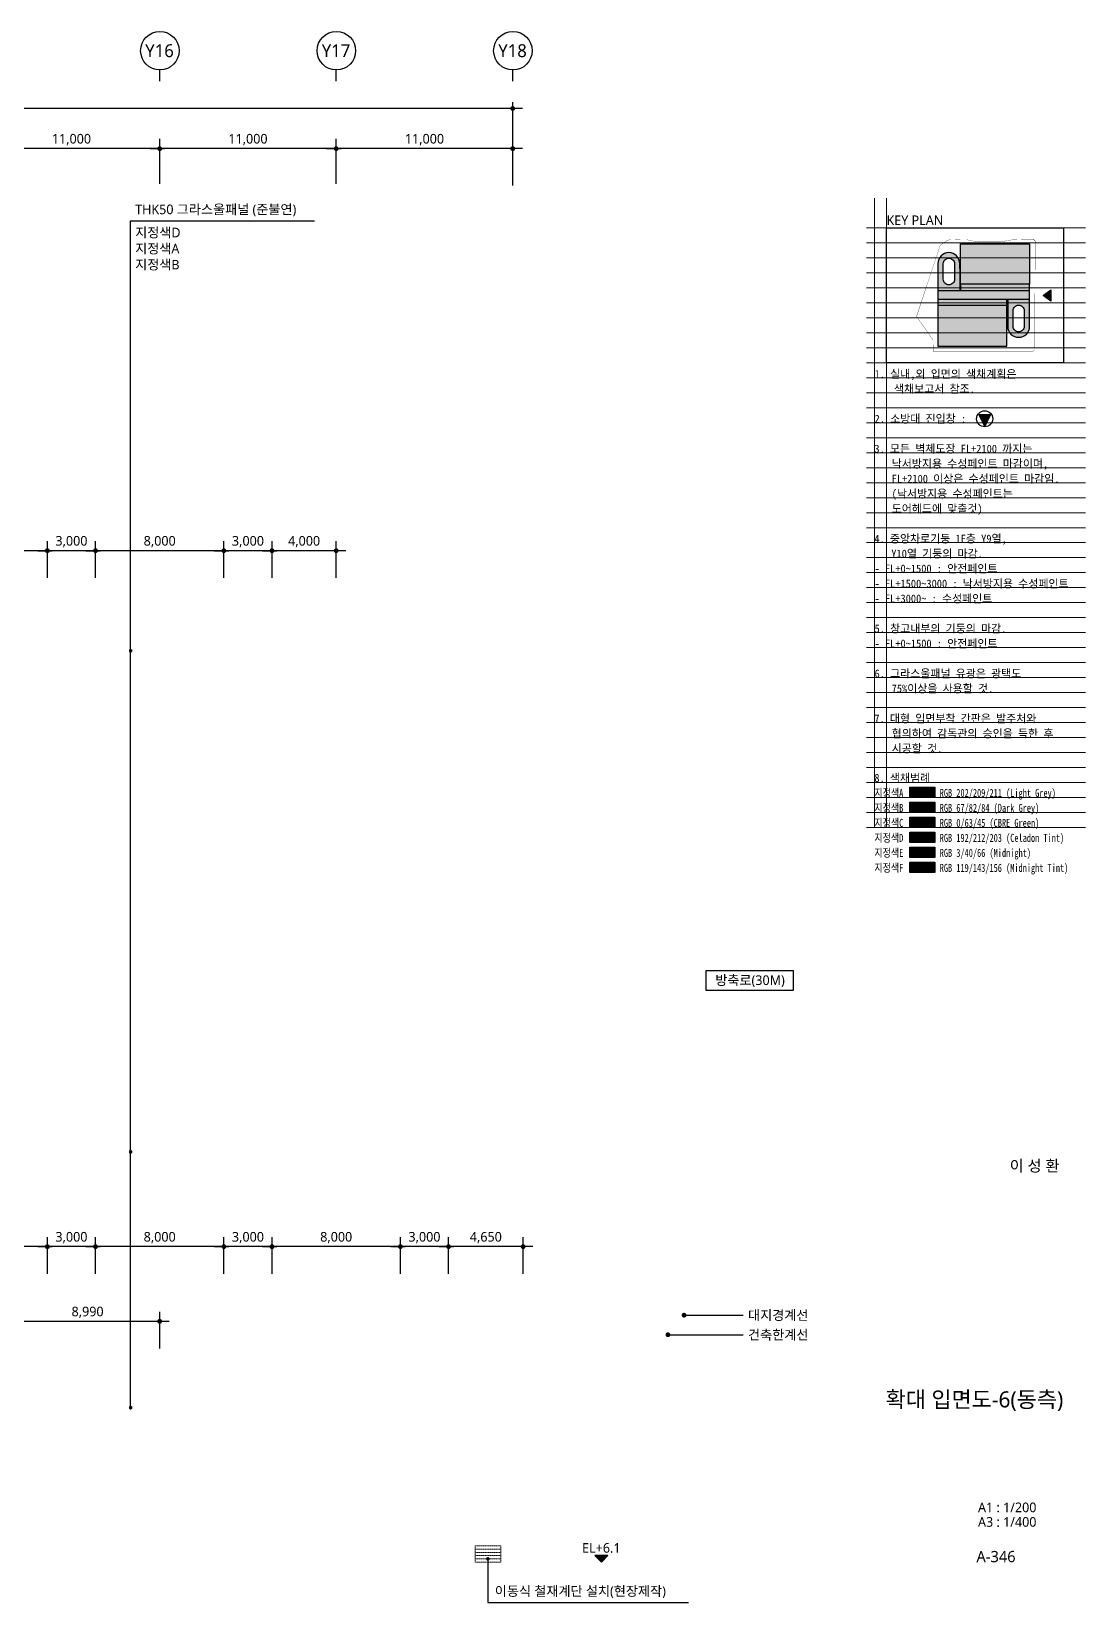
# Model space of a CAD drawing. Header units: millimetres. Extents: x 4937160 to 6265723, y 243853 to 348825.
# Drawn here: x 5864028 to 5929723, y 250969 to 348825 of the extents above; entities that cross this region are included whole.
import ezdxf
from ezdxf.enums import TextEntityAlignment as Align

# ---------------------------------------------------------------- set-up
doc = ezdxf.new("R2010")
doc.units = ezdxf.units.MM
for name, pattern in [('DASHDOTX2', [2, 1, -0.5, 0, -0.5]), ('DASHEDX2', [1.5, 1, -0.5]), ('PHANTOM', [63.5, 31.75, -6.35, 6.35, -6.35, 6.35, -6.35])]:
    doc.linetypes.add(name, pattern=pattern)
doc.layers.get('0').update_dxf_attribs({"linetype": 'CONTINUOUS'})
for name, color, linetype in [('8', 8, 'CONTINUOUS'), ('DIM', 7, 'CONTINUOUS'), ('색상', 7, 'CONTINUOUS'), ('입면색상', 7, 'CONTINUOUS')]:
    doc.layers.add(name, color=color, linetype=linetype)
for name, color, linetype, lineweight in [('A-AXIS-BUBL', 7, 'CONTINUOUS', 25), ('A-BOND-LIN1', 4, 'DASHDOTX2', 25), ('A-BORD-TEXT', 3, 'CONTINUOUS', 25), ('A-CONC-LIN1', 2, 'CONTINUOUS', 40), ('A-MKXS-LEAD', 7, 'CONTINUOUS', 25), ('A-MKXS-TEXT1', 3, 'CONTINUOUS', 25), ('A-MKXS-TEXT2', 7, 'CONTINUOUS', 25), ('A-MKXX-SYMB', 7, 'CONTINUOUS', 25), ('A-SSXM-HID', 8, 'DASHEDX2', 18), ('A-XXXX-SYMB', 7, 'CONTINUOUS', 25), ('A-XXXX-TXT1', 3, 'CONTINUOUS', 25), ('A-XXXX-TXT2', 3, 'CONTINUOUS', 25)]:
    doc.layers.add(name, color=color, linetype=linetype, lineweight=lineweight)
doc.layers.add('A-XXXX-NPLT', color=144, linetype='CONTINUOUS', lineweight=15, plot=False)
doc.styles.add('HY울릉도L', font='')
doc.styles.add('돋움체', font='')
doc.styles.add('맑은고딕', font='malgun.ttf')
doc.styles.get('HY울릉도L').set_extended_font_data('HYwulM')
doc.styles.get('돋움체').set_extended_font_data('DotumChe')
doc.dimstyles.new('CDIM', dxfattribs={"dimtxt": 3, "dimasz": 1.5, "dimexe": 2, "dimexo": 1, "dimgap": 1, "dimtad": 1, "dimdec": 0, "dimrnd": 0.5, "dimzin": 0, "dimdsep": 32, "dimlunit": 6, "dimtxsty": 'HY울릉도L', "dimblk1": '_CIDOT', "dimblk2": '_CIDOT', "dimsah": 1, "dimcen": 5.5, "dimclrd": 2, "dimclre": 2, "dimclrt": 7, "dimadec": 0, "dimazin": 0, "dimtfac": 1, "dimtdec": 0, "dimtix": 1, "dimtmove": 2, "dimatfit": 1, "dimldrblk": '_CIDOT', "dimfxl": 1, "dimtolj": 1, "dimtzin": 0, "dimlwd": -1, "dimarcsym": 0})

# ---------------------------------------------------------------- blocks, each defined once
blk = doc.blocks.new('_CIDOT')
at = {"color": 0, "linetype": 'ByBlock'}
blk.add_line((2, 0), (-1, 0), dxfattribs=at)
at = {"color": 0, "linetype": 'ByBlock', "const_width": 0.5}
blk.add_lwpolyline([(-0.25, 0, 1), (0.25, 0, 1)], format="xyb", close=True, dxfattribs=at)
blk = doc.blocks.new('*D1033')
at = {"layer": 'DIM', "lineweight": -2, "transparency": 16777216}
for p, q in [((5883023, 339325), (5883023, 342125)), ((5894023, 339325), (5894023, 342125))]:
    blk.add_line(p, q, dxfattribs=at)
at = {"layer": 'DIM', "transparency": 16777216}
blk.add_line((5893723, 341525), (5883323, 341525), dxfattribs=at)
at = {"layer": 'DIM', "transparency": 16777216, "xscale": 300, "yscale": 300, "zscale": 300}
for p, rotation in [((5883023, 341525), 179.999999999869), ((5894023, 341525), 359.999999999869)]:
    blk.add_blockref('_CIDOT', p, dxfattribs=dict(at, rotation=rotation))
at = {"layer": 'DIM', "color": 3, "transparency": 16777216, "insert": (5888523, 342087), "char_height": 600, "attachment_point": 5, "style": '맑은고딕'}
blk.add_mtext('\\A1;11,000', dxfattribs=at)
blk = doc.blocks.new('*D1034')
at = {"layer": 'DIM', "lineweight": -2, "transparency": 16777216}
for p, q in [((5872023, 339325), (5872023, 342125)), ((5883023, 339325), (5883023, 342125))]:
    blk.add_line(p, q, dxfattribs=at)
at = {"layer": 'DIM', "transparency": 16777216}
blk.add_line((5882723, 341525), (5872323, 341525), dxfattribs=at)
at = {"layer": 'DIM', "transparency": 16777216, "xscale": 300, "yscale": 300, "zscale": 300}
for p, rotation in [((5872023, 341525), 179.9999999998739), ((5883023, 341525), 359.9999999998739)]:
    blk.add_blockref('_CIDOT', p, dxfattribs=dict(at, rotation=rotation))
at = {"layer": 'DIM', "color": 3, "transparency": 16777216, "insert": (5877523, 342087), "char_height": 600, "attachment_point": 5, "style": '맑은고딕'}
blk.add_mtext('\\A1;11,000', dxfattribs=at)
blk = doc.blocks.new('*D1035')
at = {"layer": 'DIM', "lineweight": -2, "transparency": 16777216}
for p, q in [((5861023, 339325), (5861023, 342125)), ((5872023, 339325), (5872023, 342125))]:
    blk.add_line(p, q, dxfattribs=at)
at = {"layer": 'DIM', "transparency": 16777216}
blk.add_line((5871723, 341525), (5861323, 341525), dxfattribs=at)
at = {"layer": 'DIM', "transparency": 16777216, "xscale": 300, "yscale": 300, "zscale": 300}
for p, rotation in [((5861023, 341525), 179.999999999869), ((5872023, 341525), 359.999999999869)]:
    blk.add_blockref('_CIDOT', p, dxfattribs=dict(at, rotation=rotation))
at = {"layer": 'DIM', "color": 3, "transparency": 16777216, "insert": (5866523, 342087), "char_height": 600, "attachment_point": 5, "style": '맑은고딕'}
blk.add_mtext('\\A1;11,000', dxfattribs=at)
blk = doc.blocks.new('*D1041')
at = {"layer": 'DIM', "lineweight": -2, "transparency": 16777216}
for p, q in [((5804023, 339225), (5804023, 344425)), ((5894023, 339225), (5894023, 344425))]:
    blk.add_line(p, q, dxfattribs=at)
at = {"layer": 'DIM', "transparency": 16777216}
blk.add_line((5893723, 344025), (5804323, 344025), dxfattribs=at)
at = {"layer": 'DIM', "transparency": 16777216, "xscale": 300, "yscale": 300, "zscale": 300}
for p, rotation in [((5804023, 344025), 179.9999999999366), ((5894023, 344025), 359.9999999999366)]:
    blk.add_blockref('_CIDOT', p, dxfattribs=dict(at, rotation=rotation))
at = {"layer": 'DIM', "color": 3, "transparency": 16777216, "insert": (5849023, 344582), "char_height": 600, "attachment_point": 5, "style": '돋움체'}
blk.add_mtext('\\A1;90,000', dxfattribs=at)
blk = doc.blocks.new('*D1305')
at = {"layer": 'DIM', "lineweight": -2, "transparency": 16777216}
for p, q in [((5879023, 314793), (5879023, 317084)), ((5883023, 314793), (5883023, 317084))]:
    blk.add_line(p, q, dxfattribs=at)
at = {"layer": 'DIM', "transparency": 16777216}
blk.add_line((5882723, 316484), (5879323, 316484), dxfattribs=at)
at = {"layer": 'DIM', "transparency": 16777216, "xscale": 300, "yscale": 300, "zscale": 300, "rotation": 180}
blk.add_blockref('_CIDOT', (5879023, 316484), dxfattribs=at)
at = {"layer": 'DIM', "transparency": 16777216, "xscale": 300, "yscale": 300, "zscale": 300}
blk.add_blockref('_CIDOT', (5883023, 316484), dxfattribs=at)
at = {"layer": 'DIM', "color": 3, "transparency": 16777216, "insert": (5881023, 317044), "char_height": 600, "attachment_point": 5, "style": '맑은고딕'}
blk.add_mtext('\\A1;4,000', dxfattribs=at)
blk = doc.blocks.new('*D1306')
at = {"layer": 'DIM', "lineweight": -2, "transparency": 16777216}
for p, q in [((5876023, 314793), (5876023, 317084)), ((5879023, 314793), (5879023, 317084))]:
    blk.add_line(p, q, dxfattribs=at)
at = {"layer": 'DIM', "transparency": 16777216}
blk.add_line((5878723, 316484), (5876323, 316484), dxfattribs=at)
at = {"layer": 'DIM', "transparency": 16777216, "xscale": 300, "yscale": 300, "zscale": 300, "rotation": 180}
blk.add_blockref('_CIDOT', (5876023, 316484), dxfattribs=at)
at = {"layer": 'DIM', "transparency": 16777216, "xscale": 300, "yscale": 300, "zscale": 300}
blk.add_blockref('_CIDOT', (5879023, 316484), dxfattribs=at)
at = {"layer": 'DIM', "color": 3, "transparency": 16777216, "insert": (5877523, 317044), "char_height": 600, "attachment_point": 5, "style": '맑은고딕'}
blk.add_mtext('\\A1;3,000', dxfattribs=at)
blk = doc.blocks.new('*D1310')
at = {"layer": 'DIM', "lineweight": -2, "transparency": 16777216}
for p, q in [((5865023, 314793), (5865023, 317084)), ((5868023, 314793), (5868023, 317084))]:
    blk.add_line(p, q, dxfattribs=at)
at = {"layer": 'DIM', "transparency": 16777216}
blk.add_line((5867723, 316484), (5865323, 316484), dxfattribs=at)
at = {"layer": 'DIM', "transparency": 16777216, "xscale": 300, "yscale": 300, "zscale": 300, "rotation": 180}
blk.add_blockref('_CIDOT', (5865023, 316484), dxfattribs=at)
at = {"layer": 'DIM', "transparency": 16777216, "xscale": 300, "yscale": 300, "zscale": 300}
blk.add_blockref('_CIDOT', (5868023, 316484), dxfattribs=at)
at = {"layer": 'DIM', "color": 3, "transparency": 16777216, "insert": (5866523, 317044), "char_height": 600, "attachment_point": 5, "style": '맑은고딕'}
blk.add_mtext('\\A1;3,000', dxfattribs=at)
blk = doc.blocks.new('*D1311')
at = {"layer": 'DIM', "lineweight": -2, "transparency": 16777216}
for p, q in [((5857023, 314793), (5857023, 317084)), ((5865023, 314793), (5865023, 317084))]:
    blk.add_line(p, q, dxfattribs=at)
at = {"layer": 'DIM', "transparency": 16777216}
blk.add_line((5864723, 316484), (5857323, 316484), dxfattribs=at)
at = {"layer": 'DIM', "transparency": 16777216, "xscale": 300, "yscale": 300, "zscale": 300, "rotation": 180}
blk.add_blockref('_CIDOT', (5857023, 316484), dxfattribs=at)
at = {"layer": 'DIM', "transparency": 16777216, "xscale": 300, "yscale": 300, "zscale": 300}
blk.add_blockref('_CIDOT', (5865023, 316484), dxfattribs=at)
at = {"layer": 'DIM', "color": 3, "transparency": 16777216, "insert": (5861023, 317044), "char_height": 600, "attachment_point": 5, "style": '맑은고딕'}
blk.add_mtext('\\A1;8,000', dxfattribs=at)
blk = doc.blocks.new('*D1312')
at = {"layer": 'DIM', "lineweight": -2, "transparency": 16777216}
for p, q in [((5868023, 314793), (5868023, 317084)), ((5876023, 314793), (5876023, 317084))]:
    blk.add_line(p, q, dxfattribs=at)
at = {"layer": 'DIM', "transparency": 16777216}
blk.add_line((5875723, 316484), (5868323, 316484), dxfattribs=at)
at = {"layer": 'DIM', "transparency": 16777216, "xscale": 300, "yscale": 300, "zscale": 300, "rotation": 180}
blk.add_blockref('_CIDOT', (5868023, 316484), dxfattribs=at)
at = {"layer": 'DIM', "transparency": 16777216, "xscale": 300, "yscale": 300, "zscale": 300}
blk.add_blockref('_CIDOT', (5876023, 316484), dxfattribs=at)
at = {"layer": 'DIM', "color": 3, "transparency": 16777216, "insert": (5872023, 317044), "char_height": 600, "attachment_point": 5, "style": '맑은고딕'}
blk.add_mtext('\\A1;8,000', dxfattribs=at)
blk = doc.blocks.new('*D1329')
at = {"layer": 'DIM', "lineweight": -2, "transparency": 16777216}
for p, q in [((5863033, 266793), (5863033, 269084)), ((5872023, 266793), (5872023, 269084))]:
    blk.add_line(p, q, dxfattribs=at)
at = {"layer": 'DIM', "transparency": 16777216}
blk.add_line((5871723, 268484), (5863333, 268484), dxfattribs=at)
at = {"layer": 'DIM', "transparency": 16777216, "xscale": 300, "yscale": 300, "zscale": 300, "rotation": 180}
blk.add_blockref('_CIDOT', (5863033, 268484), dxfattribs=at)
at = {"layer": 'DIM', "transparency": 16777216, "xscale": 300, "yscale": 300, "zscale": 300}
blk.add_blockref('_CIDOT', (5872023, 268484), dxfattribs=at)
at = {"layer": 'DIM', "color": 3, "transparency": 16777216, "insert": (5867528, 269044), "char_height": 600, "attachment_point": 5, "style": '맑은고딕'}
blk.add_mtext('\\A1;8,990', dxfattribs=at)
blk = doc.blocks.new('*D1330')
at = {"layer": 'DIM', "lineweight": -2, "transparency": 16777216}
for p, q in [((5876023, 271447), (5876023, 273737)), ((5879023, 271447), (5879023, 273737))]:
    blk.add_line(p, q, dxfattribs=at)
at = {"layer": 'DIM', "transparency": 16777216}
blk.add_line((5878723, 273137), (5876323, 273137), dxfattribs=at)
at = {"layer": 'DIM', "transparency": 16777216, "xscale": 300, "yscale": 300, "zscale": 300, "rotation": 180}
blk.add_blockref('_CIDOT', (5876023, 273137), dxfattribs=at)
at = {"layer": 'DIM', "transparency": 16777216, "xscale": 300, "yscale": 300, "zscale": 300}
blk.add_blockref('_CIDOT', (5879023, 273137), dxfattribs=at)
at = {"layer": 'DIM', "color": 3, "transparency": 16777216, "insert": (5877523, 273697), "char_height": 600, "attachment_point": 5, "style": '맑은고딕'}
blk.add_mtext('\\A1;3,000', dxfattribs=at)
blk = doc.blocks.new('*D1331')
at = {"layer": 'DIM', "lineweight": -2, "transparency": 16777216}
for p, q in [((5879023, 271447), (5879023, 273737)), ((5887023, 271447), (5887023, 273737))]:
    blk.add_line(p, q, dxfattribs=at)
at = {"layer": 'DIM', "transparency": 16777216}
blk.add_line((5886723, 273137), (5879323, 273137), dxfattribs=at)
at = {"layer": 'DIM', "transparency": 16777216, "xscale": 300, "yscale": 300, "zscale": 300, "rotation": 180}
blk.add_blockref('_CIDOT', (5879023, 273137), dxfattribs=at)
at = {"layer": 'DIM', "transparency": 16777216, "xscale": 300, "yscale": 300, "zscale": 300}
blk.add_blockref('_CIDOT', (5887023, 273137), dxfattribs=at)
at = {"layer": 'DIM', "color": 3, "transparency": 16777216, "insert": (5883023, 273697), "char_height": 600, "attachment_point": 5, "style": '맑은고딕'}
blk.add_mtext('\\A1;8,000', dxfattribs=at)
blk = doc.blocks.new('*D1332')
at = {"layer": 'DIM', "lineweight": -2, "transparency": 16777216}
for p, q in [((5887023, 271447), (5887023, 273737)), ((5890023, 271447), (5890023, 273737))]:
    blk.add_line(p, q, dxfattribs=at)
at = {"layer": 'DIM', "transparency": 16777216}
blk.add_line((5889723, 273137), (5887323, 273137), dxfattribs=at)
at = {"layer": 'DIM', "transparency": 16777216, "xscale": 300, "yscale": 300, "zscale": 300, "rotation": 180}
blk.add_blockref('_CIDOT', (5887023, 273137), dxfattribs=at)
at = {"layer": 'DIM', "transparency": 16777216, "xscale": 300, "yscale": 300, "zscale": 300}
blk.add_blockref('_CIDOT', (5890023, 273137), dxfattribs=at)
at = {"layer": 'DIM', "color": 3, "transparency": 16777216, "insert": (5888523, 273697), "char_height": 600, "attachment_point": 5, "style": '맑은고딕'}
blk.add_mtext('\\A1;3,000', dxfattribs=at)
blk = doc.blocks.new('*D1333')
at = {"layer": 'DIM', "lineweight": -2, "transparency": 16777216}
for p, q in [((5890023, 271447), (5890023, 273737)), ((5894673, 271447), (5894673, 273737))]:
    blk.add_line(p, q, dxfattribs=at)
at = {"layer": 'DIM', "transparency": 16777216}
blk.add_line((5894373, 273137), (5890323, 273137), dxfattribs=at)
at = {"layer": 'DIM', "transparency": 16777216, "xscale": 300, "yscale": 300, "zscale": 300, "rotation": 180}
blk.add_blockref('_CIDOT', (5890023, 273137), dxfattribs=at)
at = {"layer": 'DIM', "transparency": 16777216, "xscale": 300, "yscale": 300, "zscale": 300}
blk.add_blockref('_CIDOT', (5894673, 273137), dxfattribs=at)
at = {"layer": 'DIM', "color": 3, "transparency": 16777216, "insert": (5892348, 273697), "char_height": 600, "attachment_point": 5, "style": '맑은고딕'}
blk.add_mtext('\\A1;4,650', dxfattribs=at)
blk = doc.blocks.new('*D1334')
at = {"layer": 'DIM', "lineweight": -2, "transparency": 16777216}
for p, q in [((5865023, 271447), (5865023, 273737)), ((5868023, 271447), (5868023, 273737))]:
    blk.add_line(p, q, dxfattribs=at)
at = {"layer": 'DIM', "transparency": 16777216}
blk.add_line((5867723, 273137), (5865323, 273137), dxfattribs=at)
at = {"layer": 'DIM', "transparency": 16777216, "xscale": 300, "yscale": 300, "zscale": 300, "rotation": 180}
blk.add_blockref('_CIDOT', (5865023, 273137), dxfattribs=at)
at = {"layer": 'DIM', "transparency": 16777216, "xscale": 300, "yscale": 300, "zscale": 300}
blk.add_blockref('_CIDOT', (5868023, 273137), dxfattribs=at)
at = {"layer": 'DIM', "color": 3, "transparency": 16777216, "insert": (5866523, 273697), "char_height": 600, "attachment_point": 5, "style": '맑은고딕'}
blk.add_mtext('\\A1;3,000', dxfattribs=at)
blk = doc.blocks.new('*D1335')
at = {"layer": 'DIM', "lineweight": -2, "transparency": 16777216}
for p, q in [((5868023, 271447), (5868023, 273737)), ((5876023, 271447), (5876023, 273737))]:
    blk.add_line(p, q, dxfattribs=at)
at = {"layer": 'DIM', "transparency": 16777216}
blk.add_line((5875723, 273137), (5868323, 273137), dxfattribs=at)
at = {"layer": 'DIM', "transparency": 16777216, "xscale": 300, "yscale": 300, "zscale": 300, "rotation": 180}
blk.add_blockref('_CIDOT', (5868023, 273137), dxfattribs=at)
at = {"layer": 'DIM', "transparency": 16777216, "xscale": 300, "yscale": 300, "zscale": 300}
blk.add_blockref('_CIDOT', (5876023, 273137), dxfattribs=at)
at = {"layer": 'DIM', "color": 3, "transparency": 16777216, "insert": (5872023, 273697), "char_height": 600, "attachment_point": 5, "style": '맑은고딕'}
blk.add_mtext('\\A1;8,000', dxfattribs=at)
blk = doc.blocks.new('*D1337')
at = {"layer": 'DIM', "lineweight": -2, "transparency": 16777216}
for p, q in [((5857023, 271447), (5857023, 273737)), ((5865023, 271447), (5865023, 273737))]:
    blk.add_line(p, q, dxfattribs=at)
at = {"layer": 'DIM', "transparency": 16777216}
blk.add_line((5864723, 273137), (5857323, 273137), dxfattribs=at)
at = {"layer": 'DIM', "transparency": 16777216, "xscale": 300, "yscale": 300, "zscale": 300, "rotation": 180}
blk.add_blockref('_CIDOT', (5857023, 273137), dxfattribs=at)
at = {"layer": 'DIM', "transparency": 16777216, "xscale": 300, "yscale": 300, "zscale": 300}
blk.add_blockref('_CIDOT', (5865023, 273137), dxfattribs=at)
at = {"layer": 'DIM', "color": 3, "transparency": 16777216, "insert": (5861023, 273697), "char_height": 600, "attachment_point": 5, "style": '맑은고딕'}
blk.add_mtext('\\A1;8,000', dxfattribs=at)
blk = doc.blocks.new('A$C7BEA6DB5')
at = {"layer": 'A-XXXX-SYMB'}
blk.add_hatch(color=256, dxfattribs=at).paths.add_polyline_path([(0, 0), (800.000008, 800.000008), (-800.000008, 800.000008)])
for p, q in [((-800.000008, 800.000008), (0, 0)), ((800.000008, 800.000008), (-800.000008, 800.000008)), ((0, 0), (800.000008, 800.000008))]:
    blk.add_line(p, q, dxfattribs=at)
blk = doc.blocks.new('NOTE')
at = {"layer": 'A-XXXX-NPLT'}
for p, q in [((1010659.8, 179732.7), (1010659.8, 175812.7)), ((1010734.1, 175812.7), (1010734.1, 179732.7)), ((1010609.8, 179546.1), (1011974.8, 179546.1)), ((1010609.8, 179452.7), (1011974.8, 179452.7)), ((1010609.8, 179359.4), (1011974.8, 179359.4)), ((1010609.8, 179266.1), (1011974.8, 179266.1)), ((1010609.8, 179172.7), (1011974.8, 179172.7)), ((1010609.8, 179079.4), (1011974.8, 179079.4)), ((1010609.8, 178986.1), (1011974.8, 178986.1)), ((1010609.8, 178892.7), (1011974.8, 178892.7)), ((1010609.8, 178799.4), (1011974.8, 178799.4)), ((1010609.8, 178706.1), (1011974.8, 178706.1)), ((1010609.8, 178612.7), (1011974.8, 178612.7)), ((1010609.8, 178519.4), (1011974.8, 178519.4)), ((1010609.8, 178426.1), (1011974.8, 178426.1)), ((1010609.8, 178332.7), (1011974.8, 178332.7)), ((1010609.8, 178239.4), (1011974.8, 178239.4)), ((1010609.8, 178146.1), (1011974.8, 178146.1)), ((1010609.8, 178052.7), (1011974.8, 178052.7)), ((1010609.8, 177959.4), (1011974.8, 177959.4)), ((1010609.8, 177866.1), (1011974.8, 177866.1)), ((1010609.8, 177772.7), (1011974.8, 177772.7)), ((1010609.8, 177679.4), (1011974.8, 177679.4)), ((1010609.8, 177586.1), (1011974.8, 177586.1)), ((1010609.8, 177492.7), (1011974.8, 177492.7)), ((1010609.8, 177399.4), (1011974.8, 177399.4)), ((1010609.8, 177306.1), (1011974.8, 177306.1)), ((1010609.8, 177212.7), (1011974.8, 177212.7)), ((1010609.8, 177119.4), (1011974.8, 177119.4)), ((1010609.8, 177026.1), (1011974.8, 177026.1)), ((1010609.8, 176932.7), (1011974.8, 176932.7)), ((1010609.8, 176839.4), (1011974.8, 176839.4)), ((1010609.8, 176746.1), (1011974.8, 176746.1)), ((1010609.8, 176652.7), (1011974.8, 176652.7)), ((1010609.8, 176559.4), (1011974.8, 176559.4)), ((1010609.8, 176466.1), (1011974.8, 176466.1)), ((1010609.8, 176372.7), (1011974.8, 176372.7)), ((1010609.8, 176279.4), (1011974.8, 176279.4)), ((1010609.8, 176186.1), (1011974.8, 176186.1)), ((1010609.8, 176092.7), (1011974.8, 176092.7)), ((1010609.8, 175999.4), (1011974.8, 175999.4)), ((1010609.8, 175906.1), (1011974.8, 175906.1)), ((1010609.8, 175812.7), (1011974.8, 175812.7))]:
    blk.add_line(p, q, dxfattribs=at)
blk = doc.blocks.new('입면확대 범례')
at = {"layer": '8'}
blk.add_hatch(color=1, dxfattribs=at).paths.add_polyline_path([(7721, 25690), (7001, 25690), (7361, 24970)])
at = {"layer": '입면색상', "true_color": 0xcad1d3}
h = blk.add_hatch(dxfattribs=at)
h.set_pattern_fill('벽돌단면', color=254, scale=10.5)
h.set_pattern_definition([(45, (259.359, -94867.733), (-7.4246212, 7.4246212), [])])
h.paths.add_polyline_path([(2687, 2497), (4262, 2497), (4262, 1867), (2687, 1867)])
at = {"layer": '입면색상', "true_color": 0x435254}
h = blk.add_hatch(dxfattribs=at)
h.set_pattern_fill('벽돌단면', color=251, scale=15)
h.set_pattern_definition([(45, (259.359, -95801.067), (-7.4246212, 7.4246212), [])])
h.paths.add_polyline_path([(2687, 1563), (4262, 1563), (4262, 933), (2687, 933)])
at = {"layer": '입면색상', "true_color": 0x003f2d}
h = blk.add_hatch(dxfattribs=at)
h.set_pattern_fill('벽돌단면', color=118, scale=15)
h.set_pattern_definition([(45, (259.359, -96734.4), (-7.4246212, 7.4246212), [])])
h.paths.add_polyline_path([(2687, 630), (4262, 630), (4262, 0), (2687, 0)])
at = {"layer": '입면색상', "true_color": 0xc0d4cb}
h = blk.add_hatch(dxfattribs=at)
h.set_pattern_fill('벽돌단면', color=9, scale=15)
h.set_pattern_definition([(45, (259.359, -97667.733), (-7.4246212, 7.4246212), [])])
h.paths.add_polyline_path([(2687, -303), (4262, -303), (4262, -933), (2687, -933)])
at = {"layer": '입면색상', "true_color": 0x032842}
h = blk.add_hatch(dxfattribs=at)
h.set_pattern_fill('벽돌단면', color=158, scale=15)
h.set_pattern_definition([(45, (259.359, -98601.067), (-7.4246212, 7.4246212), [])])
h.paths.add_polyline_path([(2687, -1237), (4262, -1237), (4262, -1867), (2687, -1867)])
at = {"layer": '입면색상', "true_color": 0x778f9c}
h = blk.add_hatch(dxfattribs=at)
h.set_pattern_fill('벽돌단면', color=252, scale=15)
h.set_pattern_definition([(45, (259.359, -99534.4), (-7.4246212, 7.4246212), [])])
h.paths.add_polyline_path([(2687, -2170), (4262, -2170), (4262, -2800), (2687, -2800)])
at = {"layer": '8', "color": 1}
blk.add_lwpolyline([(7721, 25690), (7001, 25690), (7361, 24970)], close=True, dxfattribs=at)
blk.add_circle((7361, 25450), 500, dxfattribs=at)
at = {"layer": 'DIM'}
for points in [[(2687, 2497), (4262, 2497), (4262, 1867), (2687, 1867)], [(2687, 1563), (4262, 1563), (4262, 933), (2687, 933)], [(2687, 630), (4262, 630), (4262, 0), (2687, 0)], [(2687, -303), (4262, -303), (4262, -933), (2687, -933)], [(2687, -1237), (4262, -1237), (4262, -1867), (2687, -1867)], [(2687, -2170), (4262, -2170), (4262, -2800), (2687, -2800)]]:
    blk.add_lwpolyline(points, close=True, dxfattribs=at)
at = {"layer": '입면색상'}
for points in [[(2687, 2497), (4262, 2497), (4262, 1867), (2687, 1867)], [(2687, 1563), (4262, 1563), (4262, 933), (2687, 933)], [(2687, 630), (4262, 630), (4262, 0), (2687, 0)], [(2687, -303), (4262, -303), (4262, -933), (2687, -933)], [(2687, -1237), (4262, -1237), (4262, -1867), (2687, -1867)], [(2687, -2170), (4262, -2170), (4262, -2800), (2687, -2800)]]:
    blk.add_lwpolyline(points, close=True, dxfattribs=at)
at = {"layer": 'A-XXXX-TXT1', "xscale": 10, "yscale": 10, "zscale": 10}
blk.add_blockref('NOTE', (-10106098, -1758127), dxfattribs=at)
at = {"layer": 'A-XXXX-TXT2', "style": '돋움체'}
for s, p in [('1. 실내,외 입면의 색채계획은', (500, 28236)), ('색채보고서 참조.', (1710, 27317)), ('2. 소방대 진입창 : ', (500, 25450)), ('3. 모든 벽체도장 FL+2100 까지는 ', (487, 23583)), (' 낙서방지용 수성페인트 마감이며,', (1243, 22650)), (' FL+2100 이상은 수성페인트 마감임.', (1243, 21717)), (' (낙서방지용 수성페인트는 ', (1243, 20783)), (' 도어헤드에 맞출것)', (1243, 19850)), ('4. 중앙차로기둥 1F층 Y9열,', (487, 17983)), ('Y10열 기둥의 마감.', (1543, 17050)), ('- FL+0~1500 : 안전페인트', (500, 16117)), ('- FL+1500~3000 : 낙서방지용 수성페인트', (500, 15183)), ('- FL+3000~ : 수성페인트', (500, 14250)), ('5. 창고내부의 기둥의 마감.', (500, 12383)), ('- FL+0~1500 : 안전페인트', (500, 11450)), ('6. 그라스울패널 유광은 광택도', (500, 9583)), (' 75%%%이상을 사용할 것.', (1243, 8650)), ('7. 대형 입면부착 간판은 발주처와 ', (487, 6783)), (' 협의하여 감독관의 승인을 득한 후', (1243, 5850)), (' 시공할 것.', (1243, 4917)), ('8. 색채범례', (487, 3079))]:
    blk.add_text(s, height=500, dxfattribs=at).set_placement(p, align=Align.MIDDLE_LEFT)
at = {"layer": 'A-XXXX-TXT2', "style": '돋움체', "width": 0.8}
for s, p in [('지정색A', (487, 2146)), ('RGB 202/209/211 (Light Grey)', (4559, 2146)), ('지정색B', (487, 1213)), ('RGB 67/82/84 (Dark Grey)', (4559, 1213)), ('지정색C', (487, 279)), ('RGB 0/63/45 (CBRE Green)', (4559, 279)), ('지정색D', (487, -654)), ('RGB 192/212/203 (Celadon Tint)', (4559, -654)), ('지정색E', (487, -1587)), ('RGB 3/40/66 (Midnight)', (4559, -1587)), ('지정색F', (487, -2521)), ('RGB 119/143/156 (Midnight Tint)', (4559, -2521))]:
    blk.add_text(s, height=500, dxfattribs=at).set_placement(p, align=Align.MIDDLE_LEFT)

msp = doc.modelspace()

# ---------------------------------------------------------------- hatches: boundary and pattern name
h = msp.add_hatch(color=253)
h.dxf.hatch_style = 1
h.paths.add_polyline_path([(5926237.8, 335598.2), (5921935.6, 335598.2), (5921935.6, 333073.5), (5926237.8, 333073.5)])
h.paths.add_polyline_path([(5924818.8, 331748.4), (5920516.6, 331748.4), (5920516.6, 329224), (5924818.8, 329224)])
h = msp.add_hatch(color=251)
h.dxf.hatch_style = 1
h.paths.add_polyline_path([(5927563.4, 332734.3), (5927563.4, 332014.3), (5927083.4, 332374.3)])
at = {"layer": '색상'}
h = msp.add_hatch(color=254, dxfattribs=at)
h.dxf.hatch_style = 1
h.paths.add_polyline_path([(5921887.1, 334360.1, 0.4142136), (5921201.9, 335045.4, 0.4142136), (5920516.6, 334360.1), (5920516.6, 334053.1), (5920516.6, 332685.8), (5921887.1, 332685.8)])
h.paths.add_polyline_path([(5921201.9, 333041.3, -0.4142136), (5920852.8, 333390.4), (5920852.8, 333697.5), (5920852.8, 334020.7), (5920852.8, 334360.1, -0.4142136), (5921201.9, 334709.2, -0.4142136), (5921551, 334360.1), (5921551, 334053.1), (5921551, 333729.8), (5921551, 333390.4, -0.4142136)], flags=16)
h.paths.add_polyline_path([(5926237.8, 333073.5), (5921935.6, 333073.5), (5921935.6, 332685.8), (5926237.8, 332685.8)])
h.paths.add_polyline_path([(5926237.8, 332685.8), (5920516.6, 332685.8), (5920516.6, 332136.3), (5926237.8, 332136.3)])
h.paths.add_polyline_path([(5924818.8, 332136.3), (5920516.6, 332136.3), (5920516.6, 331748.4), (5924818.8, 331748.4)])
h.paths.add_polyline_path([(5926237.8, 332136.3), (5924867.3, 332136.3), (5924867.3, 331124.6), (5924867.3, 330461.9, 0.4142136), (5925552.6, 329776.7, 0.4142136), (5926237.8, 330461.9), (5926237.8, 330801.3), (5926237.8, 331124.6)])
h.paths.add_polyline_path([(5925901.7, 331431.6), (5925901.7, 331124.6), (5925901.7, 330801.3), (5925901.7, 330461.9, -0.4142136), (5925552.6, 330112.9, -0.4142136), (5925203.5, 330461.9), (5925203.5, 330769), (5925203.5, 331092.3), (5925203.5, 331431.6, -0.4142136), (5925552.6, 331780.7, -0.4142136)], flags=16)

# ---------------------------------------------------------------- linework, layer by layer
for p, q in [((5920516.6, 334360.1), (5920516.6, 334053.1)), ((5920516.6, 334053.1), (5920516.6, 331748.4)), ((5921887.1, 334360.1), (5921887.1, 332685.8)), ((5921887.1, 334053.1), (5921887.1, 334360.1)), ((5921935.6, 333073.5), (5921935.6, 332685.8)), ((5926237.8, 331124.6), (5926237.8, 333073.5)), ((5920516.6, 332685.8), (5926237.8, 332685.8)), ((5926237.8, 332136.3), (5920516.6, 332136.3)), ((5924818.8, 331748.4), (5924818.8, 332136.3)), ((5924867.3, 332136.3), (5924867.3, 331124.6)), ((5924867.3, 331124.6), (5924867.3, 330461.9)), ((5926237.8, 330801.3), (5926237.8, 331124.6)), ((5926237.8, 330461.9), (5926237.8, 330801.3))]:
    msp.add_line(p, q)
for points in [[(5921551, 334360.1), (5921551, 334053.1), (5921551, 333729.8), (5921551, 333390.4, -0.4142136), (5921201.9, 333041.3, -0.4142136), (5920852.8, 333390.4), (5920852.8, 333697.5), (5920852.8, 334020.7), (5920852.8, 334360.1, -0.4142136), (5921201.9, 334709.2, -0.4142136), (5921551, 334360.1)], [(5925901.7, 331431.6), (5925901.7, 331124.6), (5925901.7, 330801.3), (5925901.7, 330461.9, -0.4142136), (5925552.6, 330112.9, -0.4142136), (5925203.5, 330461.9), (5925203.5, 330769), (5925203.5, 331092.3), (5925203.5, 331431.6, -0.4142136), (5925552.6, 331780.7, -0.4142136), (5925901.7, 331431.6)]]:
    msp.add_lwpolyline(points, format="xyb", close=True)
for points in [[(5921935.6, 335598.2), (5926237.8, 335598.2), (5926237.8, 333073.5), (5921935.6, 333073.5)], [(5927563.4, 332734.3), (5927563.4, 332014.3), (5927083.4, 332374.3)], [(5920516.6, 329224), (5924818.8, 329224), (5924818.8, 331748.4), (5920516.6, 331748.4)]]:
    msp.add_lwpolyline(points, close=True)
for centre, start, end in [((5921201.9, 334360.1), 90, 180), ((5921201.9, 334360.1), 0, 90), ((5925552.6, 330461.9), 180, 270), ((5925552.6, 330461.9), 270, 0)]:
    msp.add_arc(centre, 685.3, start, end)
at = {"layer": 'A-AXIS-BUBL', "ltscale": 0.2}
for p, q in [((5872023.5, 345724.9), (5872023.5, 346425)), ((5883023.5, 345724.9), (5883023.5, 346425)), ((5894023.5, 345724.9), (5894023.5, 346425))]:
    msp.add_line(p, q, dxfattribs=at)
for centre in [(5872035.2, 347624.9), (5883035.2, 347624.9), (5894035.2, 347624.9)]:
    msp.add_circle(centre, 1200, dxfattribs=at)
at = {"layer": 'A-BOND-LIN1', "color": 1, "linetype": 'PHANTOM', "ltscale": 50, "const_width": 16.2}
msp.add_lwpolyline([(5919849, 333047.2), (5920667.6, 335501.5), (5921113.6, 335822.1), (5921331.5, 335854.6), (5921717.9, 335851.7), (5922029.7, 335853.3), (5922301.8, 335853.4), (5922751.5, 335762.3), (5922931.3, 335725.9), (5924445.8, 335723.2), (5924688.4, 335764.9), (5925023.7, 335823.7), (5925277.3, 335870.3), (5926460.9, 335892.2), (5926577.3, 335774.9), (5926577, 335741.8), (5926576.8, 335697.6), (5926576.1, 335578.5), (5926570.9, 333045.6), (5926551.5, 329010.2), (5926436, 328896.7), (5920219.2, 328896.7), (5920214.3, 329613.3), (5919188.2, 331075), (5919610.2, 332339.1), (5919788.3, 332872.6), (5919846.7, 333047.2)], close=True, dxfattribs=at)
at = {"layer": 'A-MKXS-LEAD'}
for p, q in [((5904748.2, 268867.2), (5908389.6, 268867.2)), ((5903695.8, 267649.8), (5908389.6, 267649.8))]:
    msp.add_line(p, q, dxfattribs=at)
at = {"layer": 'A-MKXS-LEAD', "const_width": 150}
for points in [[(5904625.6, 268867.2, -1), (5904775.6, 268867.2, -1)], [(5903620.8, 267649.8, -1), (5903770.8, 267649.8, -1)]]:
    msp.add_lwpolyline(points, format="xyb", close=True, dxfattribs=at)
at = {"layer": 'A-MKXS-TEXT2'}
for p, q in [((5870212.8, 263103.8), (5870212.8, 337024.9)), ((5870212.8, 337024.9), (5881665.8, 337024.9))]:
    msp.add_line(p, q, dxfattribs=at)
at = {"layer": 'A-MKXS-TEXT2', "const_width": 112.5}
for points in [[(5870212.8, 310193.9, 1), (5870212.8, 310306.4, 1)], [(5870212.8, 278987.7, 1), (5870212.8, 279100.2, 1)], [(5870212.8, 263047.6, 1), (5870212.8, 263160.1, 1)], [(5892473.5, 253637, -1), (5892473.5, 253749.5, -1)]]:
    msp.add_lwpolyline(points, format="xyb", close=True, dxfattribs=at)
at = {"layer": 'A-MKXS-TEXT2'}
msp.add_lwpolyline([(5892473.5, 253693.3), (5892473.5, 250969.2), (5904973.5, 250969.2)], dxfattribs=at)
at = {"layer": 'A-MKXX-SYMB'}
msp.add_lwpolyline([(5906052, 289108.9), (5911518.8, 289108.9), (5911518.8, 290312), (5906052, 290312)], close=True, dxfattribs=at)
at = {"layer": 'A-SSXM-HID'}
for p, q in [((5891673.5, 254493.3), (5891673.5, 253493.3)), ((5891673.5, 254493.3), (5893273.5, 254493.3)), ((5893273.5, 254493.3), (5893273.5, 253493.3)), ((5891673.5, 254293.3), (5893273.5, 254293.3)), ((5891673.5, 254093.3), (5893273.5, 254093.3)), ((5891673.5, 253893.3), (5893273.5, 253893.3)), ((5891673.5, 253693.3), (5893273.5, 253693.3)), ((5891673.5, 253493.3), (5893273.5, 253493.3))]:
    msp.add_line(p, q, dxfattribs=at)
at = {"layer": 'DIM'}
msp.add_lwpolyline([(5917316.5, 336583.3), (5928350.8, 336583.3), (5928350.8, 328183.3), (5917316.5, 328183.3)], close=True, dxfattribs=at)

# ---------------------------------------------------------------- block references
msp.add_blockref('입면확대 범례', (5916073.5, 299249.9))
at = {"layer": 'A-CONC-LIN1', "xscale": 0.5, "yscale": 0.5, "zscale": 0.5}
msp.add_blockref('A$C7BEA6DB5', (5899546.2, 253493.3), dxfattribs=at)

# ---------------------------------------------------------------- texts
at = {"ltscale": 100, "style": '맑은고딕'}
msp.add_text('KEY PLAN', height=600, dxfattribs=at).set_placement((5917316.5, 336583.3), align=Align.BOTTOM_LEFT)
at = {"layer": 'A-BORD-TEXT', "style": '맑은고딕'}
for s, height, p in [('이 성 환', 700, (5928100.6, 277819.2)), ('A1 : 1/200', 600, (5926661.1, 256598.7)), ('A3 : 1/400', 600, (5926661.1, 255691.7)), ('A-346', 700, (5925362.3, 253484.5))]:
    msp.add_text(s, height=height, dxfattribs=at).set_placement(p, align=Align.RIGHT)
msp.add_text('확대 입면도-6(동측)', height=1000, dxfattribs=at).set_placement((5922798.5, 263624.5), align=Align.MIDDLE_CENTER)
at = {"layer": 'A-MKXS-TEXT1', "style": '맑은고딕'}
msp.add_text('방축로(30M)', height=600, dxfattribs=at).set_placement((5908812.4, 289708.5), align=Align.MIDDLE)
for s, p in [('대지경계선 ', (5908689.6, 268867.2)), ('건축한계선', (5908689.6, 267649.8))]:
    msp.add_text(s, height=600, dxfattribs=at).set_placement(p, align=Align.MIDDLE_LEFT)
at = {"layer": 'A-MKXS-TEXT2', "style": '맑은고딕'}
for s, p in [('THK50 그라스울패널 (준불연)', (5870493.2, 337741.9)), ('지정색D', (5870493.2, 336298.5)), ('지정색A', (5870493.2, 335298.5)), ('지정색B', (5870493.2, 334298.5)), ('이동식 철재계단 설치(현장제작)', (5892904.9, 251686.2))]:
    msp.add_text(s, height=600, dxfattribs=at).set_placement(p, align=Align.MIDDLE_LEFT)
at = {"layer": 'A-XXXX-TXT2', "ltscale": 0.2, "style": '맑은고딕'}
for s, p in [('Y16', (5872011.7, 347624.9)), ('Y17', (5883011.7, 347624.9)), ('Y18', (5894011.7, 347624.9))]:
    msp.add_text(s, height=800, dxfattribs=at).set_placement(p, align=Align.MIDDLE_CENTER)
at = {"layer": 'A-XXXX-TXT2', "style": '맑은고딕'}
msp.add_text('EL+6.1', height=600, dxfattribs=at).set_placement((5899546.2, 253893.3), align=Align.BOTTOM_CENTER)

# ---------------------------------------------------------------- dimensions: what is measured, and where the dimension line sits
at = {"layer": 'DIM'}
for p1, p2, distance, override, picture, middle in [((5894023.5, 339024.9), (5804023.5, 339024.9), -5000, {"dimscale": 200, "dimtxsty": '돋움체', "dimclrd": 256, "dimclre": 256, "dimclrt": 3}, '*D1041', (5849023.5, 344582.1)), ((5872023.5, 339024.9), (5861023.5, 339024.9), -2500, {"dimscale": 200, "dimexe": 3, "dimexo": 1.5, "dimtxsty": '맑은고딕', "dimclrd": 256, "dimclre": 256, "dimclrt": 3}, '*D1035', (5866523.5, 342086.9)), ((5883023.5, 339024.9), (5872023.5, 339024.9), -2500, {"dimscale": 200, "dimexe": 3, "dimexo": 1.5, "dimtxsty": '맑은고딕', "dimclrd": 256, "dimclre": 256, "dimclrt": 3}, '*D1034', (5877523.5, 342086.9)), ((5894023.5, 339024.9), (5883023.5, 339024.9), -2500, {"dimscale": 200, "dimexe": 3, "dimexo": 1.5, "dimtxsty": '맑은고딕', "dimclrd": 256, "dimclre": 256, "dimclrt": 3}, '*D1033', (5888523.5, 342086.9))]:
    dim = msp.add_aligned_dim(p1=p1, p2=p2, distance=distance, dimstyle='CDIM', override=override, dxfattribs=at)
    dim.commit()
    dim.dimension.update_dxf_attribs({"geometry": picture, "text_midpoint": middle})
for base, p1, p2, picture, middle in [((5857023.5, 316483.6), (5865023.5, 314493.3), (5857023.5, 314493.3), '*D1311', (5861023.5, 317043.9)), ((5865023.5, 316483.6), (5868023.5, 314493.3), (5865023.5, 314493.3), '*D1310', (5866523.5, 317043.9)), ((5868023.5, 316483.6), (5876023.5, 314493.3), (5868023.5, 314493.3), '*D1312', (5872023.5, 317043.9)), ((5876023.5, 316483.6), (5879023.5, 314493.3), (5876023.5, 314493.3), '*D1306', (5877523.5, 317043.9)), ((5879023.5, 316483.6), (5883023.5, 314493.3), (5879023.5, 314493.3), '*D1305', (5881023.5, 317043.9)), ((5857023.5, 273137.1), (5865023.5, 271146.8), (5857023.5, 271146.8), '*D1337', (5861023.5, 273697.5)), ((5865023.5, 273137.1), (5868023.5, 271146.8), (5865023.5, 271146.8), '*D1334', (5866523.5, 273697.5)), ((5868023.5, 273137.1), (5876023.5, 271146.8), (5868023.5, 271146.8), '*D1335', (5872023.5, 273697.5)), ((5876023.5, 273137.1), (5879023.5, 271146.8), (5876023.5, 271146.8), '*D1330', (5877523.5, 273697.5)), ((5879023.5, 273137.1), (5887023.5, 271146.8), (5879023.5, 271146.8), '*D1331', (5883023.5, 273697.5)), ((5887023.5, 273137.1), (5890023.5, 271146.8), (5887023.5, 271146.8), '*D1332', (5888523.5, 273697.5)), ((5890023.5, 273137.1), (5894673.5, 271146.8), (5890023.5, 271146.8), '*D1333', (5892348.5, 273697.5)), ((5863033.5, 268483.6), (5872023.5, 266493.3), (5863033.5, 266493.3), '*D1329', (5867528.5, 269043.9))]:
    dim = msp.add_linear_dim(base=base, p1=p1, p2=p2, angle=180, dimstyle='CDIM', override={"dimscale": 200, "dimexe": 3, "dimexo": 1.5, "dimtxsty": '맑은고딕', "dimclrd": 256, "dimclre": 256, "dimclrt": 3}, dxfattribs=at)
    dim.commit()
    dim.dimension.update_dxf_attribs({"geometry": picture, "text_midpoint": middle})

doc.saveas('drawing.dxf')
